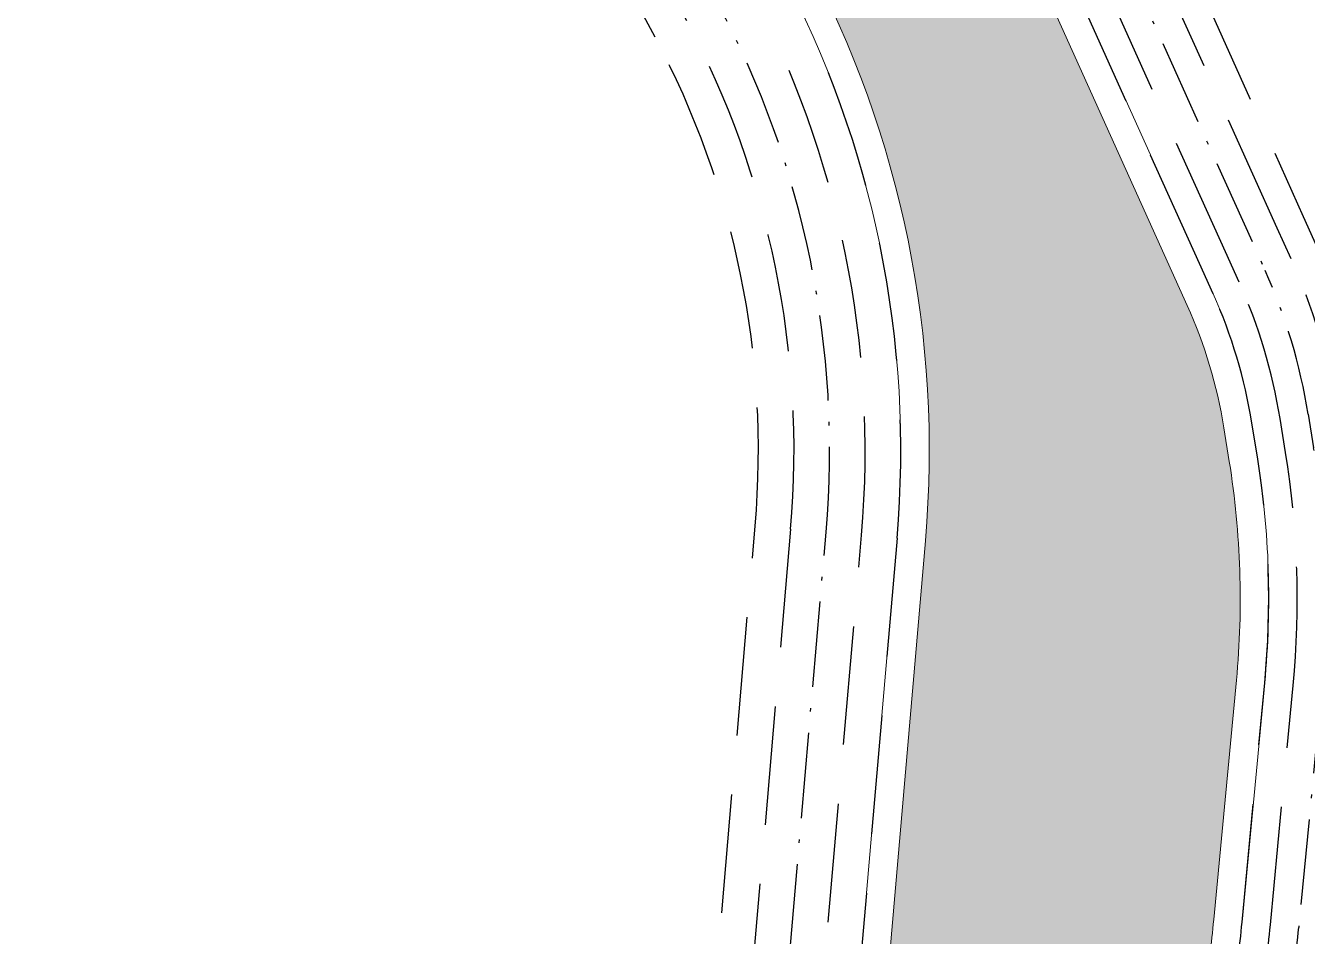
# Model space of a CAD drawing. Header units: metres. Extents: x 566107 to 571261, y 2062953 to 2068466.
# Drawn here: x 567972.4 to 568107.4, y 2066652.3 to 2066748.2 of the extents above; entities that cross this region are included whole.
import ezdxf

# ---------------------------------------------------------------- set-up
doc = ezdxf.new("R2010")
doc.units = ezdxf.units.M
doc.linetypes.add('ACAD_ISO10W100', pattern=[18.5, 12, -3, 0.5, -3])
doc.linetypes.add('HIDDEN', pattern=[0.375, 0.25, -0.125])
doc.layers.add('datKeSog', color=251, linetype='CONTINUOUS', lineweight=13)
doc.layers.add('datMatNc', color=150, linetype='CONTINUOUS', lineweight=13)
for name, color, linetype in [('hacth sdd', 8, 'CONTINUOUS'), ('LogDg phu', 7, 'CONTINUOUS'), ('TimDg', 222, 'CONTINUOUS'), ('ViaHeSphu', 32, 'CONTINUOUS')]:
    doc.layers.add(name, color=color, linetype=linetype)

msp = doc.modelspace()

# ---------------------------------------------------------------- hatches: boundary and pattern name
at = {"layer": 'hacth sdd'}
h = msp.add_hatch(dxfattribs=at)
h.set_pattern_fill('DASH', color=152, scale=0.5, style=0)
h.set_pattern_definition([(0, (0, 0), (1.5875, 1.5875), [1.5875, -1.5875])])
edge = h.paths.add_edge_path()
edge.add_line((568089.4094906903, 2066606.831562368), (568096.5534857743, 2066646.555895337))
edge.add_arc((568006.9902945282, 2066662.662874363), 90.99999999747935, 349.8049466083057, 354.593269157797)
edge.add_line((568097.5854266373, 2066654.088375097), (568099.9712974422, 2066679.296643715))
edge.add_arc((568009.3761653308, 2066687.871142982), 90.99999999981577, 354.5932691577892, 369.1421477394828)
edge.add_line((568099.2202101543, 2066702.329621799), (568098.6472853306, 2066705.889739305))
edge.add_arc((568048.2951283458, 2066697.786635786), 50.99999999661144, 9.142147746888547, 24.27248815783677)
edge.add_line((568094.7867675783, 2066718.751546497), (568044.0837223955, 2066831.190264559))
edge.add_arc((568189.0282447147, 2066896.551456779), 158.9999999964824, 198.0536729360422, 204.2724881581285, ccw=False)
edge.add_line((568037.8563519213, 2066847.276119864), (568032.5747542637, 2066863.479542607))
edge.add_arc((567898.516660653, 2066819.782545717), 140.9999999990662, 18.05367293684977, 27.95123354725435)
edge.add_line((568023.0685674539, 2066885.872049513), (567997.6486762641, 2066933.778233347))
edge.add_arc((567873.0967694623, 2066867.688729551), 140.9999999997684, 27.9512335469934, 42.53662133799664)
edge.add_line((567976.9919672, 2066963.01337425), (567951.3311628575, 2066990.981318418))
edge.add_line((567951.3311628575, 2066990.981318418), (567689.8956428984, 2067243.945485724))
edge.add_arc((567906.8503208783, 2067468.165617967), 312.0000000002941, 207.9784266503596, 225.9434859584289, ccw=False)
edge.add_line((567631.3155397438, 2067321.794226003), (567598.6472911579, 2067383.290113986))
edge.add_line((567598.6472911579, 2067383.290113986), (567595.9427644068, 2067384.11808443))
edge.add_line((567595.9427644068, 2067384.11808443), (567573.44567074, 2067372.167030913))
edge.add_line((567573.44567074, 2067372.167030913), (567611.3271069421, 2067300.85765076))
edge.add_arc((567876.2643964944, 2067441.599373803), 300.0000000005672, 207.9784266505278, 225.9434859586242)
edge.add_line((567667.6541292066, 2067226.0030928), (567890.3890136704, 2067010.485535789))
edge.add_line((567890.3890136704, 2067010.485535789), (567955.4795541393, 2066935.546288197))
edge.add_arc((567872.0548541446, 2066863.08547513), 110.4999999977253, 28.05827048332219, 40.97684428070818, ccw=False)
edge.add_line((567969.5677535841, 2066915.061281448), (568054.6304946976, 2066755.473290268))
edge.add_arc((567957.1175952578, 2066703.497483949), 110.4999999984394, -4.937905462087315, 28.058270483798083, ccw=False)
edge.add_line((568067.2074820693, 2066693.986079136), (568053.8780515629, 2066539.704401028))
edge.add_line((568053.8780515629, 2066539.704401028), (568053.3664489492, 2066526.851457733))
edge.add_line((568053.3664489492, 2066526.851457733), (568058.1642466432, 2066521.895486345))
edge.add_line((568058.1642466432, 2066521.895486345), (568077.6576209503, 2066522.03881998))
edge.add_line((568077.6576209503, 2066522.03881998), (568081.7841965083, 2066526.06377207))
edge.add_line((568081.7841965083, 2066526.06377207), (568082.0970106234, 2066535.749517252))
edge.add_arc((568290.9880967231, 2066529.003099807), 209.0000000005824, 173.5977105298602, 178.150199018571, ccw=False)
edge.add_line((568083.291532704, 2066552.30840596), (568089.4094906903, 2066606.831562368))

# ---------------------------------------------------------------- linework, layer by layer
at = {"layer": 'datKeSog'}
msp.add_lwpolyline([(567573.4456707399, 2067372.167030912), (567570.7962978446, 2067370.759613682), (567608.6777340465, 2067299.45023353, 0.07854830681870029), (567665.5680265334, 2067223.84712999), (567888.2094084307, 2067008.420045763), (567953.2146301575, 2066933.579026304, -0.05642768786353271), (567966.9203445495, 2066913.650173584), (568051.9830856629, 2066754.062182404, -0.1449760631686074), (568064.2186163638, 2066694.244307321), (568050.8831939668, 2066539.893275991), (568050.4826454618, 2066529.830334393), (568053.3664489493, 2066526.851457733), (568053.878051563, 2066539.704401027), (568067.2074820693, 2066693.986079137, 0.1449760631665236), (568054.6304946976, 2066755.473290268), (567969.5677535838, 2066915.061281449, 0.05642768786245987), (567955.4795541393, 2066935.546288197), (567890.3890136726, 2067010.48553579), (567667.6541292054, 2067226.003092801, -0.07854830681780736), (567611.3271069421, 2067300.85765076)], format="xyb", close=True, dxfattribs=at)
for points in [[(568096.0760666309, 2066723.190314439), (568046.8185247034, 2066832.4234946, -0.0271413619516883), (568040.708651785, 2066848.205843204), (568035.4270541277, 2066864.409265945, 0.0432131233970012), (568025.7186080246, 2066887.278209168), (568000.2987168346, 2066935.184393003, 0.0637268174548339), (567979.2025033236, 2066965.041558178), (567953.4813822815, 2066993.075242072), (567691.9817455711, 2067246.101448534, -0.0785483068176893)], [(568044.0837223955, 2066831.190264559), (568094.786767578, 2066718.751546498, -0.06611464468038127), (568098.6472853306, 2066705.889739305), (568099.2202101523, 2066702.329621812, -0.06356687069818254), (568099.9712974422, 2066679.296643715), (568097.5854266373, 2066654.088375097, -0.02089603911796385), (568096.5534857743, 2066646.555895337), (568089.4094906906, 2066606.831562369), (568083.2915327041, 2066552.308405961, 0.01986659136195583), (568082.0970106234, 2066535.749517252), (568081.7841965082, 2066526.06377207), (568084.8833882931, 2066529.086641342), (568085.095447266, 2066535.652678724, -0.0198665913619367), (568086.2728230966, 2066551.973880036), (568092.3797048627, 2066606.398325321), (568099.5061184528, 2066646.024896029, 0.0208960391172341), (568100.5720793442, 2066653.805699297), (568102.9579501492, 2066679.013967916, 0.0635668706984557), (568102.1821017399, 2066702.80627496), (568101.6091769182, 2066706.366392453, 0.0661146446806534), (568097.521569886, 2066719.98477654), (568096.0760666311, 2066723.190314439)]]:
    msp.add_lwpolyline(points, format="xyb", dxfattribs=at)
at = {"layer": 'datMatNc'}
msp.add_lwpolyline([(568054.6304946976, 2066755.473290268, -0.1449760631681723), (568067.2074820693, 2066693.986079136), (568053.8780515629, 2066539.704401028), (568053.3664489492, 2066526.851457733), (568058.1642466432, 2066521.895486345), (568077.6576209503, 2066522.03881998), (568081.7841965083, 2066526.06377207), (568082.0970106234, 2066535.749517252, -0.01986659136138957), (568083.291532704, 2066552.30840596), (568089.4094906903, 2066606.831562368), (568096.5534857743, 2066646.555895337, 0.02089603911732929), (568097.5854266373, 2066654.088375097), (568099.9712974422, 2066679.296643715, 0.06356687066370705), (568099.2202101543, 2066702.329621799), (568098.6472853306, 2066705.889739305, 0.06611464467655992), (568094.7867675783, 2066718.751546497), (568044.0837223955, 2066831.190264559, -0.02714136194882924)], format="xyb", dxfattribs=at)
at = {"layer": 'LogDg phu', "linetype": 'HIDDEN', "ltscale": 50}
for points in [[(568090.680273093, 2066564.349268645), (568095.3499190349, 2066605.965088272), (568102.4587511313, 2066645.49389672, 0.0208960391177567), (568103.558732051, 2066653.523023497), (568105.9446028562, 2066678.731292115, 0.0635668706987091), (568105.1439933273, 2066703.282928108), (568104.5710685058, 2066706.843045601, 0.0661146446801291), (568100.2563721938, 2066721.218006581), (568098.8108689387, 2066724.423544481), (568049.5533270037, 2066833.656724659, -0.0271413619227838), (568043.5609516489, 2066849.135566541), (568038.2793539937, 2066865.338989277, 0.0432131233820892), (568028.3686485947, 2066888.684368823), (568002.9487574124, 2066936.590552644, 0.0637268174827608), (567981.4130394458, 2066967.069742108), (567955.631601704, 2066995.169165721), (567940.2346990369, 2067010.067159164), (567694.0678482584, 2067248.25741133, -0.0785483068464243)], [(568048.8931368892, 2066560.425452404), (568060.4825342322, 2066694.567092553, 0.1449760631919197), (568048.6738243675, 2066752.298297579), (567963.611083256, 2066911.886288755, 0.0564276878372632), (567950.3834751834, 2066931.119948934), (567885.3782534542, 2067005.960968396), (567879.7159434996, 2067001.042813663), (567944.7211652289, 2066926.201794201, -0.0564276878181174), (567956.9925606683, 2066908.358519098), (568042.055301781, 2066748.770527919, -0.1449760631919197), (568053.0103699688, 2066695.212663013), (568041.420972626, 2066561.071022866)], [(568169.6627975078, 2066751.360669263), (568185.3672640816, 2066718.252772343, -0.4416437550167733), (568180.8836990411, 2066707.309697079), (568133.8144749538, 2066690.118756508, 0.0137074537000322), (568123.3935970028, 2066685.985640591, -0.5226852375428929), (568112.2511472782, 2066692.944415031, 0.0275783817485838), (568111.0677765026, 2066704.236234404), (568110.4948516794, 2066707.796351905, 0.0661146446914275), (568105.7259768101, 2066723.684466664), (568104.2804735547, 2066726.890004565), (568055.0229316275, 2066836.123184726, -0.0271413619513791), (568049.2655513771, 2066850.995013218), (568043.98395372, 2066867.198435959, 0.0267851043477712), (568038.0809987088, 2066882.478602553, -0.4320092690723897), (568042.5465376346, 2066893.238812776), (568097.0056999647, 2066913.851689201, -0.4407011509420889), (568107.5429748425, 2066908.52094977, 0.0235858846428654), (568110.5926895171, 2066899.300221489), (568153.6023013648, 2066787.277650869, 0.0190844642851086), (568162.707407285, 2066766.023907995), (568169.6627975076, 2066751.360669263)]]:
    msp.add_lwpolyline(points, format="xyb", dxfattribs=at)
at = {"layer": 'TimDg', "linetype": 'ACAD_ISO10W100', "ltscale": 0.75, "elevation": 3.0256135e-09}
msp.add_lwpolyline([(568198.5799684294, 2065725.103991018), (568170.7033791732, 2065808.308389804, -0.0775633036579484), (568157.666223316, 2065868.59439549), (568155.3650764982, 2065974.473723357, 0.1206413327394175), (568130.7391229575, 2066066.359524186), (568046.3261624569, 2066208.429378254, -0.1449785005982187), (568032.3750891204, 2066263.486922942), (568043.3960499765, 2066540.365463395), (568056.7464521006, 2066694.889877784, 0.1449760631665937), (568045.3645630765, 2066750.534412745), (567960.3018219627, 2066910.122403926, 0.0564276878624258), (567947.5523202029, 2066928.660871572), (567882.5470984769, 2067003.501891029)], format="xyb", dxfattribs=at)
at = {"layer": 'TimDg', "linetype": 'ACAD_ISO10W100', "ltscale": 0.75}
msp.add_lwpolyline([(568052.2881293193, 2066834.889954684), (568102.991174502, 2066722.451236624, -0.06611464468073987), (568107.5329600935, 2066707.319698749), (568108.105884915, 2066703.759581256, -0.06356687069896239), (568108.9312555632, 2066678.448616315), (568106.5453847583, 2066653.240347697, -0.02089603911767783), (568105.4113838099, 2066644.962897411), (568098.3201332069, 2066605.531851224), (568092.235403882, 2066551.304828184, 0.01986659136190723), (568091.0923205512, 2066535.459001668), (568089.4205367794, 2066483.695123935), (568086.7287892373, 2066407.374260947, -0.03104472803130873), (568084.3178156565, 2066382.679806758), (568079.1545121215, 2066331.954155377), (568073.9769001718, 2066300.328734892, 0.128573978163073), (568079.8793374918, 2066237.36325305), (568084.7948971234, 2066223.864026275, 0.03940831779775716), (568092.9602600777, 2066205.96493131), (568105.8673675462, 2066182.713837234), (568152.3965718598, 2066113.884392736, -0.1198699787172655), (568177.7563589327, 2066045.650680091), (568192.5358873331, 2065920.164822018), (568198.6528241944, 2065882.255465895)], format="xyb", dxfattribs=at)
at = {"layer": 'ViaHeSphu', "linetype": 'HIDDEN', "ltscale": 50}
for points in [[(568087.6989827005, 2066564.683794571), (568092.3797048627, 2066606.398325321), (568099.5061184528, 2066646.024896029, 0.0208960391172341), (568100.5720793442, 2066653.805699297), (568102.9579501492, 2066679.013967916, 0.0635668706984557), (568102.1821017399, 2066702.80627496), (568101.6091769182, 2066706.366392453, 0.0661146446806534), (568097.521569886, 2066719.98477654), (568096.0760666309, 2066723.190314439), (568046.8185247034, 2066832.4234946, -0.0271413619516883), (568040.708651785, 2066848.205843204), (568035.4270541277, 2066864.409265945, 0.0432131233970012), (568025.7186080246, 2066887.278209168), (568000.2987168346, 2066935.184393003, 0.0637268174548339), (567979.2025033236, 2066965.041558178), (567953.4813822815, 2066993.075242072), (567691.9817455711, 2067246.101448534, -0.0785483068176893)], [(568037.6848904941, 2066561.393808097), (568049.2742878372, 2066695.535448246, 0.1449760631668122), (568038.74604049, 2066747.006643085), (567953.683299376, 2066906.594634266, 0.0564276878625463), (567941.8900102483, 2066923.742716839), (567876.8847885224, 2066998.583736296), (567888.2094084314, 2067008.420045762), (567953.2146301575, 2066933.579026304, -0.0564276878623221), (567966.9203445492, 2066913.650173585), (568051.9830856629, 2066754.062182404, -0.1449760631664056), (568064.2186163639, 2066694.244307322), (568052.6292190208, 2066560.102667172)], [(568166.9522741833, 2066750.074954165), (568159.9968839607, 2066764.738192897, -0.0190844642849286), (568150.8016284768, 2066786.202368868), (568107.792016629, 2066898.224939488, -0.0223459742259904), (568104.7960241897, 2066907.208494099), (568098.8652024609, 2066910.278573886), (568043.671963353, 2066889.387848276), (568041.0974970675, 2066883.081085093, -0.0256841520430643), (568046.836253584, 2066868.128159298), (568052.1178512414, 2066851.924736555, 0.0271413619515193), (568057.7577339353, 2066837.356414768), (568107.0152758625, 2066728.123234607), (568108.4607791214, 2066724.9176967, -0.0661146446261299), (568113.4567432685, 2066708.273005044), (568114.0296680889, 2066704.71288756, -0.0293999949503396), (568115.282711708, 2066692.321247972), (568119.9283080864, 2066689.387294405, -0.0159144672416327), (568132.2706953145, 2066694.345663702), (568179.665943995, 2066711.655677181), (568182.2196490425, 2066717.888526776), (568166.9522741835, 2066750.074954165)]]:
    msp.add_lwpolyline(points, format="xyb", dxfattribs=at)

doc.saveas('drawing.dxf')
